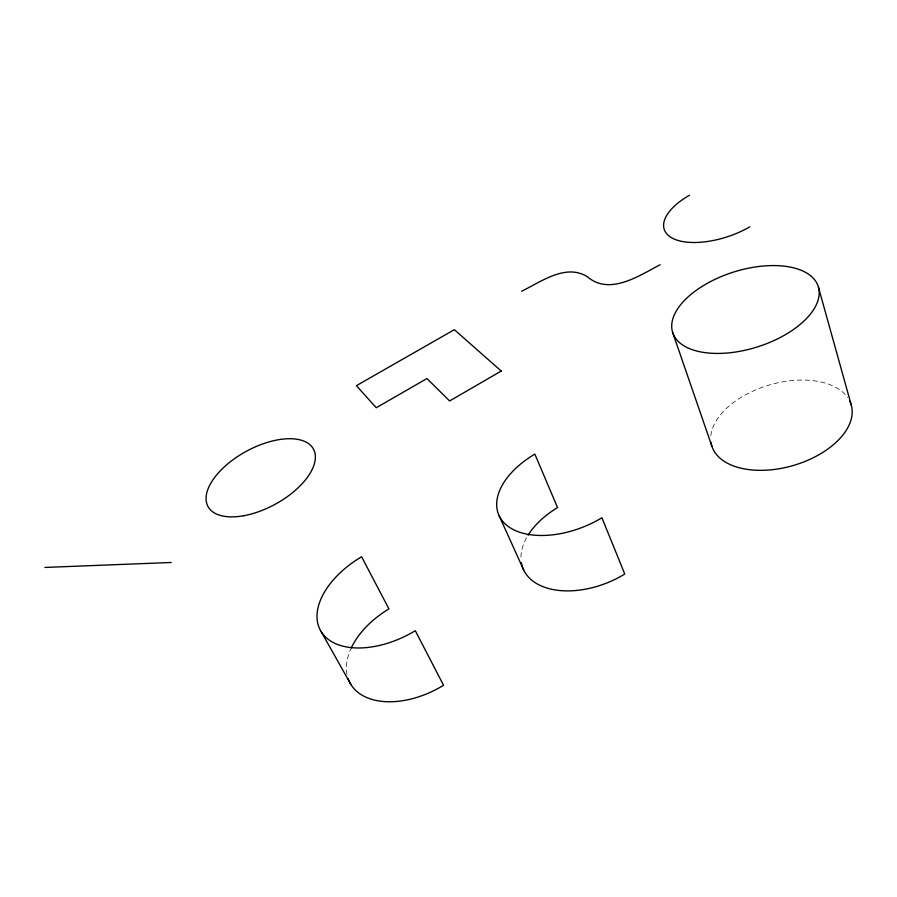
<?xml version="1.0" encoding="UTF-8"?>
<svg xmlns="http://www.w3.org/2000/svg" width="897" height="897" viewBox="0 0 897 897"><rect width="100%" height="100%" fill="white"/><g stroke="black" fill="none" stroke-linecap="round" stroke-linejoin="round"><path stroke-width="0.67" stroke-dasharray="4.49 3.36" d="M520.955 557.015A73.016 44.884 -22 0 1 526.909 537.191M710.805 435.751A72.668 42.002 -16.2 0 1 770.837 384.555A72.668 42.002 -16.2 0 1 847.598 397.461M346.993 674.432A74.754 46.734 -28.5 0 1 350.682 649.237"/><path stroke-width="1.35" d="M660.125 264.738C639.213 275.637 609.848 295.763 587.546 276.904C566.007 262.978 540.913 281.972 521.561 291.245M44.85 567.442L171.226 562.486M321.249 631.78L350.929 684.534M499.18 515.82L523.657 569.943M672.728 332.675L711.915 446.291M818.423 287.13A76.323 39.277 -17.5 0 1 718.34 353.429A76.323 39.277 -17.5 0 1 699.615 288.004A76.323 39.277 -17.5 0 1 818.423 287.13L851.275 405.074M521.37 562.711A73.016 44.884 -22 0 0 624.761 574.024L601.909 517.76A74.855 43.583 -22.2 0 1 505.067 523.848A74.855 43.583 -22.2 0 1 534.847 454.095L557.542 507.601A73.016 44.884 -22 0 0 528.086 535.206M749.847 226.829A58.103 26.809 -18.3 0 1 672.447 238.221A58.103 26.809 -18.3 0 1 689.49 195.232M849.751 401.105A72.668 42.002 -16.2 0 1 793.879 465.319A72.668 42.002 -16.2 0 1 710.951 442.243M348.159 678.76A74.754 46.734 -28.5 0 0 443.544 685.274L415.311 630.703A76.671 45.422 -28.1 0 1 322.303 633.349A76.671 45.422 -28.1 0 1 361.603 556.745L388.939 608.895A74.754 46.734 -28.5 0 0 351.175 648.139M501.232 371.033L449.632 400.959L426.95 378.545L376.235 407.743L356.401 385.676L454.353 329.67L501.232 371.033M243.524 515.764A60.043 30.162 -28.6 0 0 314.242 450.776A60.043 30.162 -28.6 0 0 224.396 466.81A60.043 30.162 -28.6 0 0 243.524 515.764"/></g></svg>
